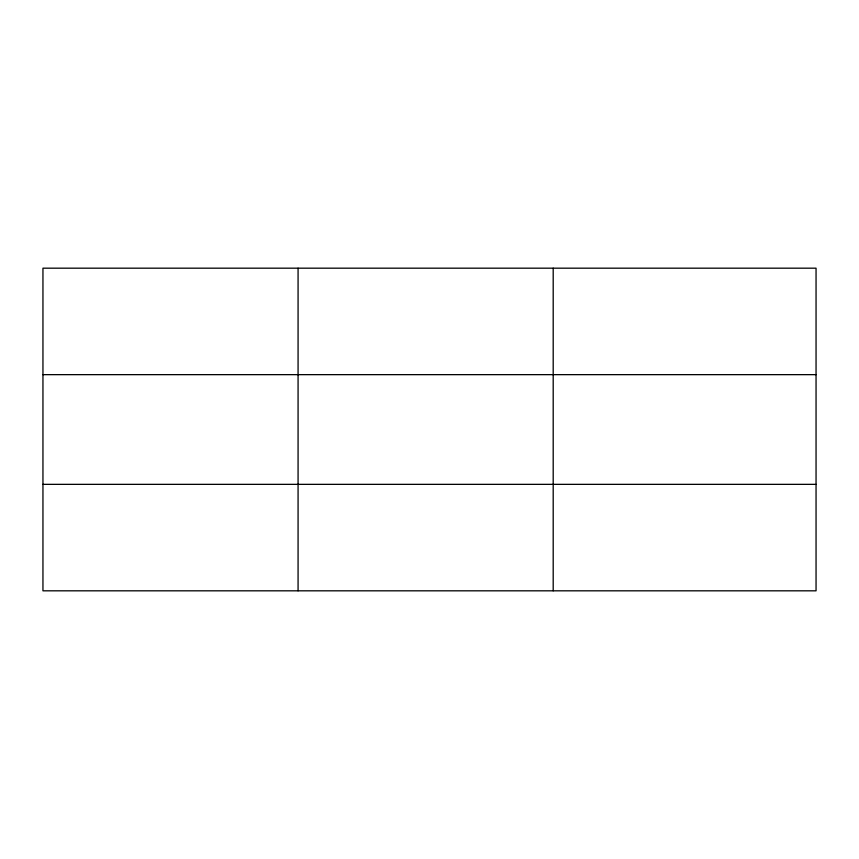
<?xml version="1.0" encoding="UTF-8"?>
<svg xmlns="http://www.w3.org/2000/svg" width="859" height="859" viewBox="0 0 859 859"><rect width="100%" height="100%" fill="white"/><g stroke="black" fill="none" stroke-linecap="round" stroke-linejoin="round"><path stroke-width="1.29" d="M298.073 590.82L298.073 268.18M553.196 590.82L553.196 268.18M816.05 484.347L816.05 590.82L42.95 590.82L42.95 268.18L816.05 268.18L816.05 484.347L42.95 484.347M42.95 374.653L816.05 374.653"/></g></svg>
